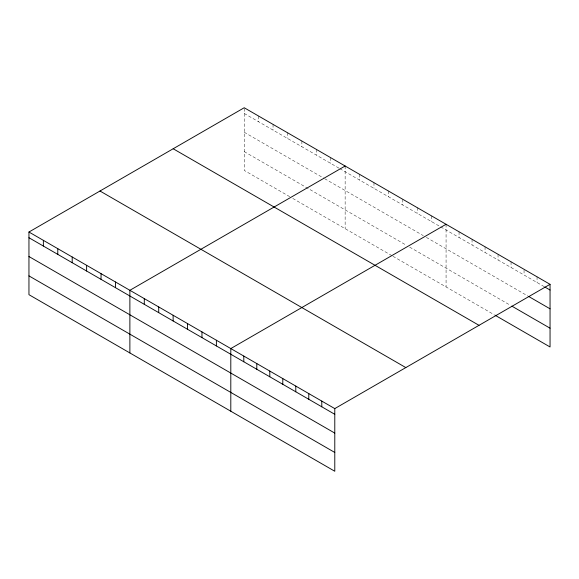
<?xml version="1.0" encoding="UTF-8"?>
<svg xmlns="http://www.w3.org/2000/svg" width="579" height="579" viewBox="0 0 579 579"><rect width="100%" height="100%" fill="white"/><g stroke="black" fill="none" stroke-linecap="round" stroke-linejoin="round"><path stroke-width="0.43" stroke-dasharray="2.9 2.17" d="M289.746 196.686L244.215 170.4L244.215 107.745M244.215 113.448L339.07 168.214M339.83 168.655L439.997 226.483M440.757 226.925L543.934 286.489M244.215 132.244L323.893 178.245M324.653 178.687L423.3 235.639M426.332 237.39L527.874 296.014M244.215 151.611L406.603 245.366M409.642 247.117L510.294 305.227M292.779 198.445L392.186 255.831M392.946 256.273L494.234 314.752M537.051 276.813L537.051 282.516M524.053 270.125L524.053 275.018M511.054 261.802L511.054 267.512M498.056 254.297L498.056 260.007M485.057 246.792L485.057 252.502M472.059 239.293L472.059 244.997M459.06 231.788L459.06 237.491M446.069 224.283L446.069 286.938M431.644 215.96L431.644 221.663M417.227 207.637L417.227 213.34M402.81 199.306L402.81 205.017M388.393 190.983L388.393 196.694M373.976 182.66L373.976 188.37M359.559 174.337L359.559 180.04M345.142 166.014L345.142 228.669M330.725 157.691L330.725 163.394M316.3 149.368L316.3 155.071M301.883 141.037L301.883 146.748M287.466 132.714L287.466 138.424M273.049 124.391L273.049 130.101M258.632 116.068L258.632 121.771"/><path stroke-width="0.87" d="M495.002 315.193L550.05 346.973L550.05 284.318L244.215 107.745L28.95 232.027L28.95 294.682L334.785 471.255L334.785 408.6L28.95 232.027M345.142 166.014L129.877 290.296L129.877 352.951M446.069 224.283L230.804 348.565L230.804 411.22M334.785 408.6L550.05 284.318M544.694 286.931L550.05 290.021M528.641 296.455L550.05 308.817M511.822 306.11L550.05 328.184M173.179 148.76L479.014 325.326M99.986 191.012L405.821 367.585M28.95 237.73L334.785 414.303M28.95 256.526L334.785 433.099M28.95 275.886L334.785 452.46M321.786 401.095L321.786 406.798M308.788 393.59L308.788 399.293M295.789 386.084L295.789 391.795M282.791 378.579L282.791 384.29M269.8 371.074L269.8 376.784M256.801 363.569L256.801 369.279M243.802 356.071L243.802 361.774M216.387 340.242L216.387 345.945M201.962 331.912L201.962 337.622M187.545 323.589L187.545 329.299M173.128 315.266L173.128 320.976M158.711 306.942L158.711 312.646M144.294 298.619L144.294 304.322M115.46 281.973L115.46 287.676M101.043 273.643L101.043 279.353M86.618 265.32L86.618 271.03M72.201 256.996L72.201 262.707M57.784 248.673L57.784 254.376M43.367 240.35L43.367 246.053"/></g></svg>
